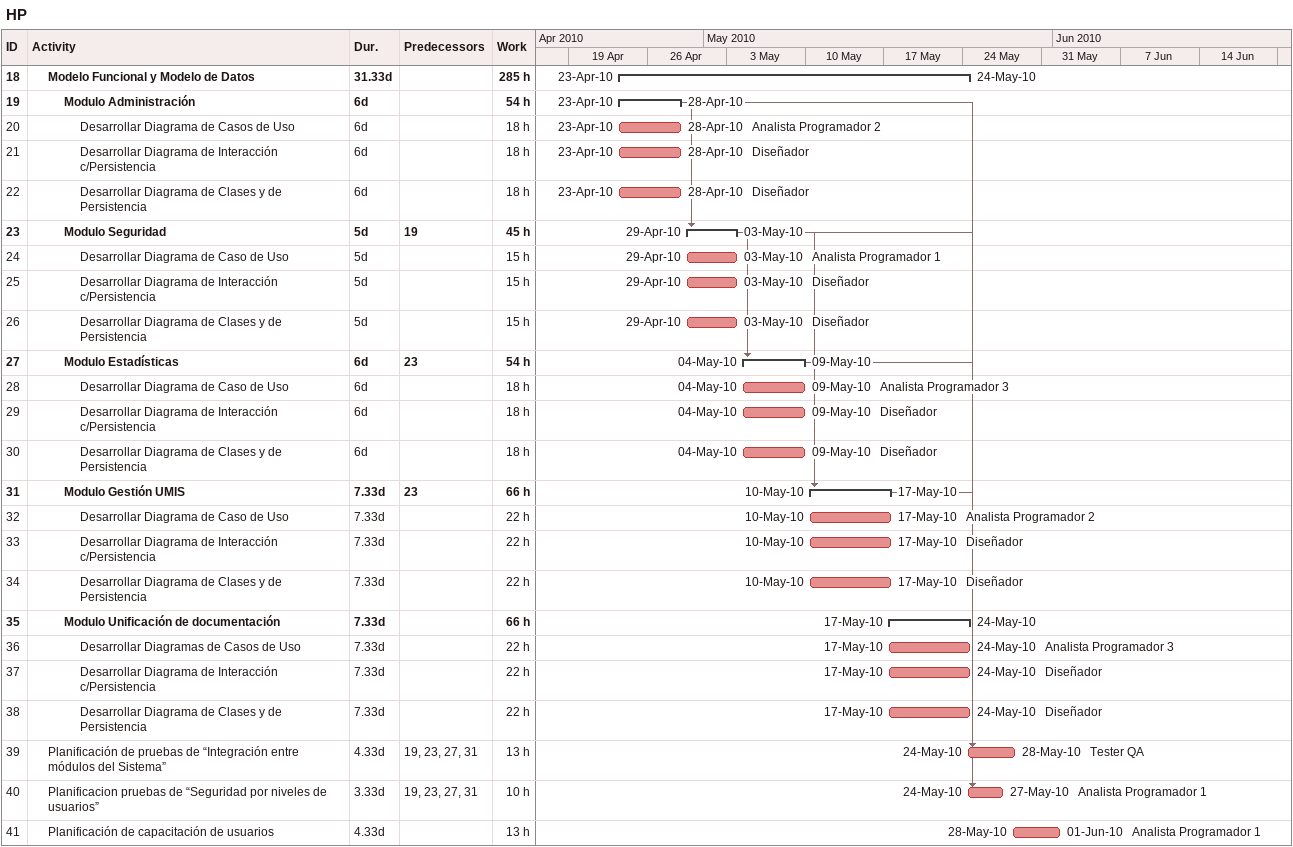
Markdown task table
HP

| ID | Level | Task | Duration | Start | Finish | Predecessors | Resources | Work (h) |
|---|---|---|---|---|---|---|---|---|
| 18 | 2 | **Modelo Funcional y Modelo de Datos** | 31.33d | 2010-04-23 | 2010-05-24 |  |  | 285 |
| 19 | 3 | **Modulo Administración** | 6d | 2010-04-23 | 2010-04-28 |  |  | 54 |
| 20 | 4 | Desarrollar Diagrama de Casos de Uso | 6d | 2010-04-23 | 2010-04-28 |  | Analista Programador 2 | 18 |
| 21 | 4 | Desarrollar Diagrama de Interacción c/Persistencia | 6d | 2010-04-23 | 2010-04-28 |  | Diseñador | 18 |
| 22 | 4 | Desarrollar Diagrama de Clases y de Persistencia | 6d | 2010-04-23 | 2010-04-28 |  | Diseñador | 18 |
| 23 | 3 | **Modulo Seguridad** | 5d | 2010-04-29 | 2010-05-03 | 19 |  | 45 |
| 24 | 4 | Desarrollar Diagrama de Caso de Uso | 5d | 2010-04-29 | 2010-05-03 |  | Analista Programador 1 | 15 |
| 25 | 4 | Desarrollar Diagrama de Interacción c/Persistencia | 5d | 2010-04-29 | 2010-05-03 |  | Diseñador | 15 |
| 26 | 4 | Desarrollar Diagrama de Clases y de Persistencia | 5d | 2010-04-29 | 2010-05-03 |  | Diseñador | 15 |
| 27 | 3 | **Modulo Estadísticas** | 6d | 2010-05-04 | 2010-05-09 | 23 |  | 54 |
| 28 | 4 | Desarrollar Diagrama de Caso de Uso | 6d | 2010-05-04 | 2010-05-09 |  | Analista Programador 3 | 18 |
| 29 | 4 | Desarrollar Diagrama de Interacción c/Persistencia | 6d | 2010-05-04 | 2010-05-09 |  | Diseñador | 18 |
| 30 | 4 | Desarrollar Diagrama de Clases y de Persistencia | 6d | 2010-05-04 | 2010-05-09 |  | Diseñador | 18 |
| 31 | 3 | **Modulo Gestión UMIS** | 7.33d | 2010-05-10 | 2010-05-17 | 23 |  | 66 |
| 32 | 4 | Desarrollar Diagrama de Caso de Uso | 7.33d | 2010-05-10 | 2010-05-17 |  | Analista Programador 2 | 22 |
| 33 | 4 | Desarrollar Diagrama de Interacción c/Persistencia | 7.33d | 2010-05-10 | 2010-05-17 |  | Diseñador | 22 |
| 34 | 4 | Desarrollar Diagrama de Clases y de Persistencia | 7.33d | 2010-05-10 | 2010-05-17 |  | Diseñador | 22 |
| 35 | 3 | **Modulo Unificación de documentación** | 7.33d | 2010-05-17 | 2010-05-24 |  |  | 66 |
| 36 | 4 | Desarrollar Diagramas de Casos de Uso | 7.33d | 2010-05-17 | 2010-05-24 |  | Analista Programador 3 | 22 |
| 37 | 4 | Desarrollar Diagrama de Interacción c/Persistencia | 7.33d | 2010-05-17 | 2010-05-24 |  | Diseñador | 22 |
| 38 | 4 | Desarrollar Diagrama de Clases y de Persistencia | 7.33d | 2010-05-17 | 2010-05-24 |  | Diseñador | 22 |
| 39 | 2 | Planificación de pruebas de “Integración entre módulos del Sistema” | 4.33d | 2010-05-24 | 2010-05-28 | 19, 23, 27, 31 | Tester QA | 13 |
| 40 | 2 | Planificacion pruebas de “Seguridad por niveles de usuarios” | 3.33d | 2010-05-24 | 2010-05-27 | 19, 23, 27, 31 | Analista Programador 1 | 10 |
| 41 | 2 | Planificación de capacitación de usuarios | 4.33d | 2010-05-28 | 2010-06-01 |  | Analista Programador 1 | 13 |
